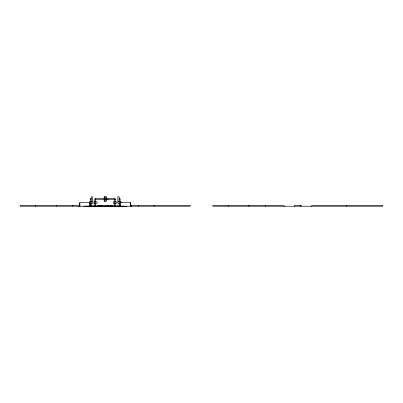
<?xml version="1.0" encoding="UTF-8"?>
<svg xmlns="http://www.w3.org/2000/svg" width="403" height="403" viewBox="0 0 403 403"><rect width="100%" height="100%" fill="white"/><g stroke="black" fill="none" stroke-linecap="round" stroke-linejoin="round"><path stroke-width="0.6" d="M91.194 198.573L90.297 198.573L90.297 205.611M94.796 206.225L94.796 199.475A0.902 0.902 0 0 1 95.697 198.573L114.664 198.573A0.902 0.902 0 0 1 115.565 199.475L115.565 206.225M119.167 198.573L120.064 198.573L120.064 206.225M90.297 199.475L91.194 199.475M94.796 199.475L115.565 199.475M119.167 199.475L120.064 199.475M91.194 201.273L92.544 201.273L92.544 196.775L91.194 196.775L91.194 203.439L89.395 203.439L89.395 201.727L92.544 201.727L92.544 203.525L91.194 203.525L91.194 206.225M119.167 201.273L117.817 201.273L117.817 196.775L119.167 196.775L119.167 206.225M94.796 201.727L93.894 201.727L93.894 203.525L94.796 203.525M95.697 201.727L97.047 201.727L97.047 203.439L95.697 203.439M119.167 201.727L117.817 201.727L117.817 203.525L119.167 203.525M120.064 201.727L120.965 201.727L120.965 202.87M89.597 202.623L79.633 202.623L79.633 206.225M114.664 203.439L113.314 203.439L113.314 201.727L116.467 201.727L116.467 203.525L114.664 203.525M79.854 205.323L20.15 205.323L20.15 206.225L190.211 206.225L190.211 205.323L130.184 205.323M89.335 205.323L91.194 205.323M80.152 205.958L78.953 205.958L78.953 206.225M89.537 205.958L102.377 205.958M107.697 205.958L119.626 205.958M130.507 205.958L131.408 205.958M89.496 206.044L91.194 206.044M91.194 206.135L83.633 206.225M102.836 206.135L107.53 206.135M119.167 206.135L126.728 206.225M346.751 205.323L346.751 206.225M301.232 206.225L301.232 205.323L294.407 205.323L294.407 206.225M300.623 205.323L300.623 206.225M265.471 205.323L265.471 206.225M248.888 205.323L248.888 206.225M228.229 205.323L228.229 206.225M154.112 205.323L154.112 206.225M138.32 205.323L138.32 206.225M131.408 205.323L131.408 206.225M130.728 205.626L130.728 202.623L120.154 202.623L120.154 206.225M130.507 202.623L130.507 206.225M118.265 205.958L118.265 206.225M117.223 205.958L117.223 206.225M117.097 205.958L117.097 206.225M115.117 205.958L115.117 206.225M114.664 198.573L114.664 206.225M114.215 205.958L114.215 206.225M111.696 205.958L111.696 206.225M110.976 205.958L110.976 206.225M108.896 205.958L108.896 206.225M108.593 206.225L108.593 205.323L101.768 205.323L101.768 206.225M107.984 198.573L107.984 199.475M107.984 205.323L107.984 206.225M105.979 196.775L105.979 201.273M104.382 196.775L104.382 201.273M101.465 205.958L101.465 206.225M99.39 205.958L99.39 206.225M98.67 205.958L98.67 206.225M96.146 205.958L96.146 206.225M95.697 198.573L95.697 206.225M93.264 205.958L93.264 206.225M93.138 205.958L93.138 206.225M92.096 205.958L92.096 206.225M90.207 203.228L90.207 205.626M89.537 202.623L89.537 206.225M79.854 202.623L79.854 206.225M72.832 205.323L72.832 206.225M56.249 205.323L56.249 206.225M35.59 205.323L35.59 206.225M284.735 206.225A12.12 12.12 0 0 0 281.133 205.323L212.789 205.323L212.789 206.225L382.85 206.225L382.85 205.323L314.506 205.323A7.652 7.652 0 0 0 310.904 206.225M106.185 196.775L104.176 196.775L104.176 201.273L106.185 201.273L106.185 196.775M101.007 206.044L97.047 206.135L101.007 206.044M113.314 206.044L109.354 206.135L113.314 206.044"/></g></svg>
